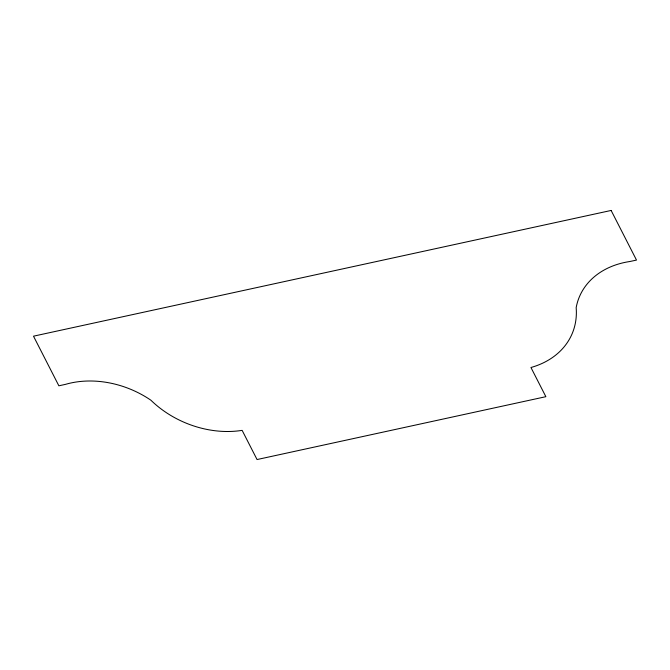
<?xml version="1.0" encoding="UTF-8"?>
<svg xmlns="http://www.w3.org/2000/svg" width="670" height="670" viewBox="0 0 670 670"><rect width="100%" height="100%" fill="white"/><g stroke="black" fill="none" stroke-linecap="round" stroke-linejoin="round"><path stroke-width="1" d="M611.132 210.455L33.5 336.181L58.868 385.803L65.476 384.362A86.514 66.565 23 0 1 150.909 400.225A88.465 68.072 23 0 0 242.138 430.366L257.054 459.545L545.866 396.682L530.95 367.503A88.465 68.072 23 0 0 576.167 307.664A86.514 66.565 23 0 1 629.892 261.509L636.5 260.077L611.132 210.455"/></g></svg>
